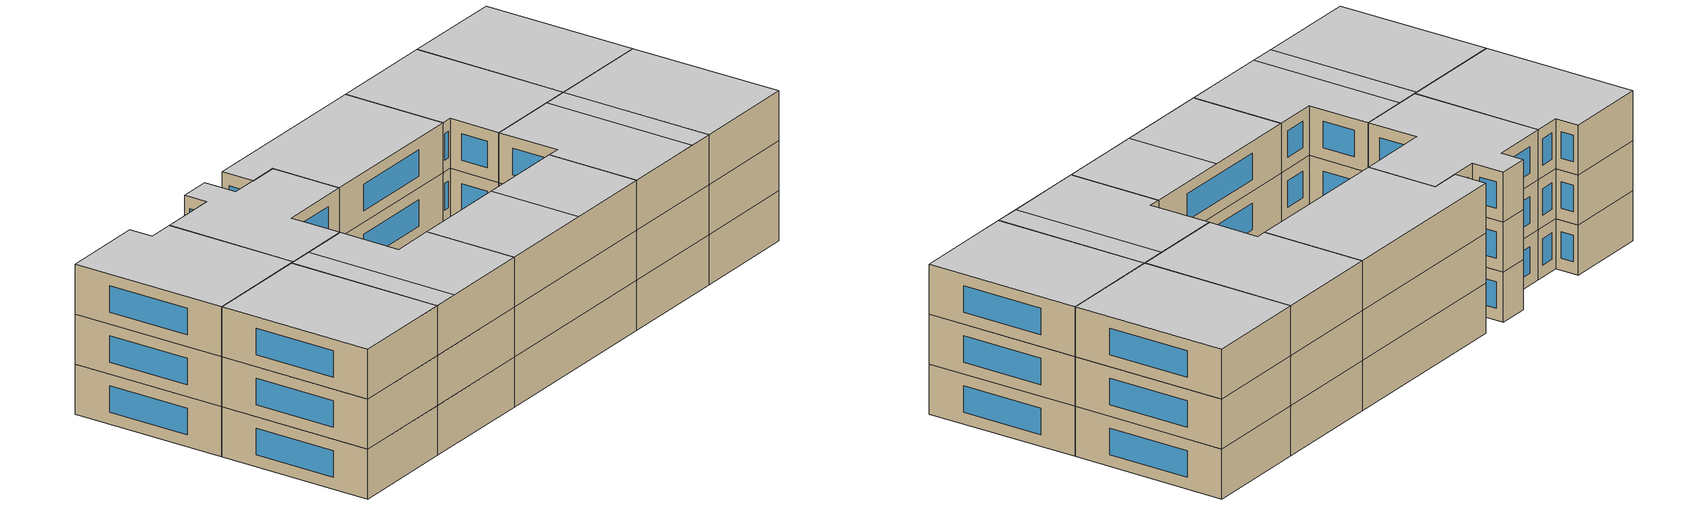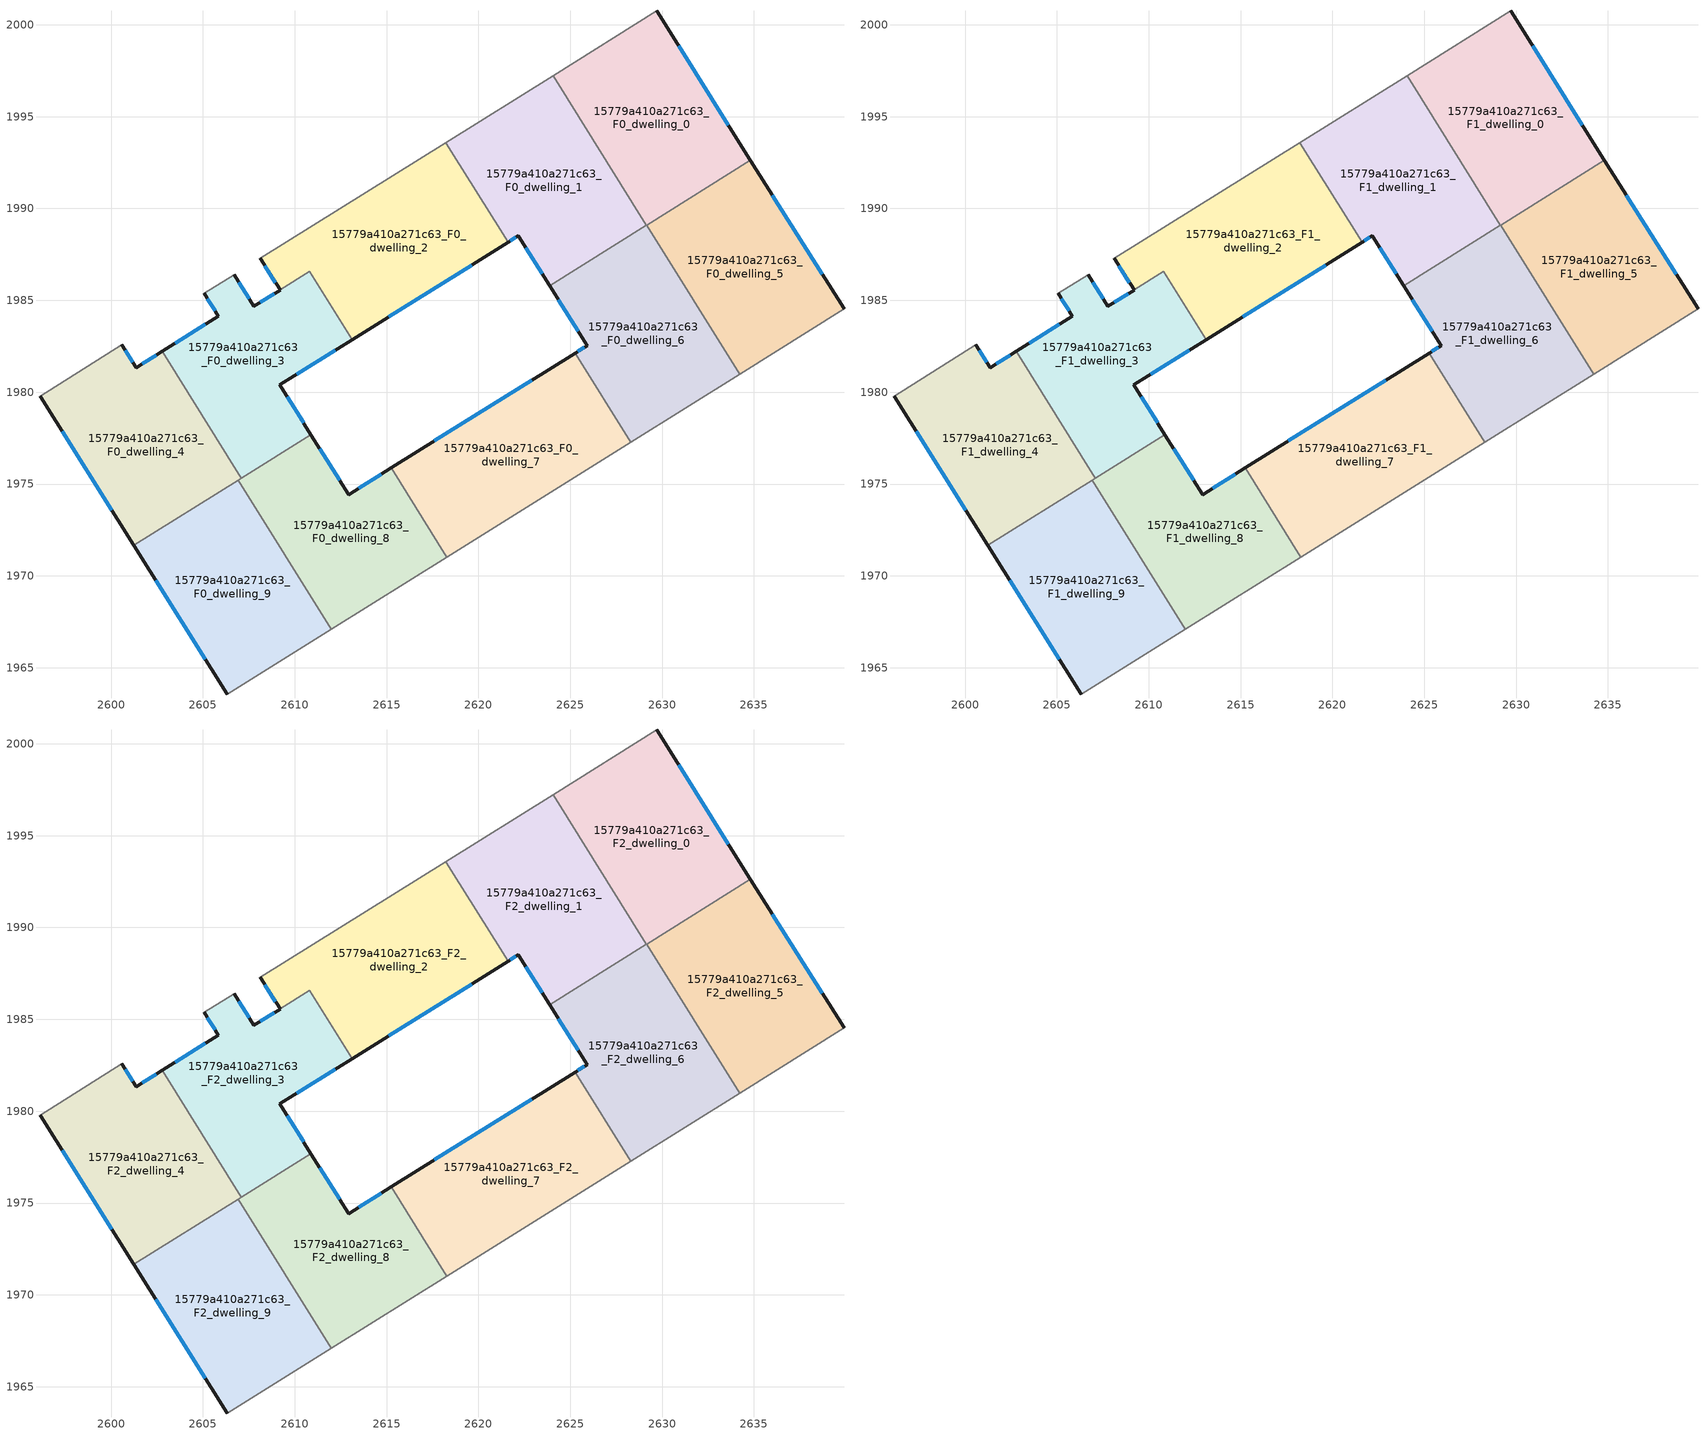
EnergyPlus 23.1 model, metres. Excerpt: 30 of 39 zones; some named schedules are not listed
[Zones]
15779a410a271c63_F0_dwelling_0
 floor ground (EU_floor_Construction): 2629.7,2000.76 2634.81,1992.63 2629.15,1989.09 2624.06,1997.23 z0
 wall outside (EU_wall_Construction): 2634.81,1992.63 2629.7,2000.76 z0:3
 wall to 15779a410a271c63_F0_dwelling_1 (EU_wall_Construction): 2624.06,1997.23 2629.15,1989.09 z0:3
 wall adiabatic (EU_wall_Construction): 2629.7,2000.76 2624.06,1997.23 z0:3
 wall to 15779a410a271c63_F0_dwelling_5 (EU_wall_Construction): 2629.15,1989.1 2634.81,1992.63 z0:3
 window (EU_Window_Construction): 2633.61,1994.54 2630.9,1998.85 z0.7:2.3
15779a410a271c63_F0_dwelling_1
 floor ground (EU_floor_Construction): 2624.06,1997.23 2629.15,1989.09 2623.87,1985.8 2622.17,1988.5 2621.62,1988.15 2618.22,1993.59 z0
 wall outside (EU_wall_Construction): 2621.62,1988.15 2622.17,1988.5 2623.87,1985.8 z0:3
 wall to 15779a410a271c63_F0_dwelling_2 (EU_wall_Construction): 2618.22,1993.59 2621.62,1988.15 z0:3
 wall adiabatic (EU_wall_Construction): 2624.06,1997.23 2618.22,1993.59 z0:3
 wall to 15779a410a271c63_F0_dwelling_6 (EU_wall_Construction): 2623.87,1985.8 2629.15,1989.09 z0:3
 window (EU_Window_Construction): 2622.57,1987.87 2623.47,1986.43 / 2621.75,1988.23 2622.04,1988.42 z0.7:2.3
15779a410a271c63_F0_dwelling_2
 floor ground (EU_floor_Construction): 2618.22,1993.59 2621.62,1988.15 2613.14,1982.86 2610.83,1986.57 2609.21,1985.56 2608.13,1987.28 z0
 wall outside (EU_wall_Construction): 2613.14,1982.86 2621.62,1988.15 / 2608.13,1987.28 2609.21,1985.56 z0:3
 wall adiabatic (EU_wall_Construction): 2618.22,1993.59 2608.13,1987.28 z0:3
 wall to 15779a410a271c63_F0_dwelling_3 (EU_wall_Construction): 2609.21,1985.56 2610.83,1986.57 2613.14,1982.86 z0:3
 window (EU_Window_Construction): 2615.13,1984.11 2619.63,1986.91 / 2608.38,1986.88 2608.95,1985.97 z0.7:2.3
15779a410a271c63_F0_dwelling_3
 floor ground (EU_floor_Construction): 2610.83,1986.57 2613.14,1982.86 2609.19,1980.39 2610.89,1977.69 2607.1,1975.32 2602.79,1982.22 2605.85,1984.13 2605.07,1985.38 2606.7,1986.39 2607.78,1984.67 z0
 wall outside (EU_wall_Construction): 2610.89,1977.69 2609.19,1980.39 2613.14,1982.86 / 2605.07,1985.38 2605.85,1984.13 2602.79,1982.22 / 2609.21,1985.56 2607.78,1984.67 2606.7,1986.39 z0:3
 wall to 15779a410a271c63_F0_dwelling_4 (EU_wall_Construction): 2602.79,1982.22 2607.1,1975.32 z0:3
 wall adiabatic (EU_wall_Construction): 2606.7,1986.39 2605.07,1985.38 z0:3
 wall to 15779a410a271c63_F0_dwelling_8 (EU_wall_Construction): 2607.1,1975.32 2610.89,1977.69 z0:3
 window (EU_Window_Construction): 2610.12,1980.97 2612.21,1982.28 / 2610.49,1978.32 2609.59,1979.76 / 2605.13,1983.68 2603.51,1982.67 / 2605.25,1985.08 2605.67,1984.42 / 2607.53,1985.08 2606.96,1985.99 / 2608.87,1985.35 2608.12,1984.88 z0.7:2.3
15779a410a271c63_F0_dwelling_4
 floor ground (EU_floor_Construction): 2602.79,1982.22 2607.1,1975.32 2601.24,1971.66 2596.14,1979.79 2600.58,1982.57 2601.36,1981.33 z0
 wall outside (EU_wall_Construction): 2596.14,1979.79 2601.24,1971.66 / 2602.79,1982.22 2601.36,1981.33 2600.58,1982.57 z0:3
 wall adiabatic (EU_wall_Construction): 2600.58,1982.57 2596.14,1979.79 z0:3
 wall to 15779a410a271c63_F0_dwelling_9 (EU_wall_Construction): 2601.24,1971.66 2606.92,1975.21 z0:3
 wall to 15779a410a271c63_F0_dwelling_8 (EU_wall_Construction): 2606.92,1975.21 2607.1,1975.32 z0:3
 window (EU_Window_Construction): 2597.33,1977.88 2600.04,1973.57 / 2601.18,1981.62 2600.77,1982.28 / 2602.46,1982.01 2601.7,1981.54 z0.7:2.3
15779a410a271c63_F0_dwelling_5
 floor ground (EU_floor_Construction): 2634.81,1992.63 2639.9,1984.53 2634.22,1980.98 2629.15,1989.1 z0
 wall outside (EU_wall_Construction): 2639.9,1984.53 2634.81,1992.63 z0:3
 wall to 15779a410a271c63_F0_dwelling_6 (EU_wall_Construction): 2629.15,1989.1 2634.22,1980.98 z0:3
 wall adiabatic (EU_wall_Construction): 2634.22,1980.98 2639.9,1984.53 z0:3
 window (EU_Window_Construction): 2638.71,1986.43 2636,1990.73 z0.7:2.3
15779a410a271c63_F0_dwelling_6
 floor ground (EU_floor_Construction): 2629.15,1989.1 2634.22,1980.98 2628.29,1977.27 2625.26,1982.12 2625.92,1982.54 2623.87,1985.8 z0
 wall outside (EU_wall_Construction): 2623.87,1985.8 2625.92,1982.54 2625.26,1982.12 z0:3
 wall adiabatic (EU_wall_Construction): 2628.29,1977.27 2634.22,1980.98 z0:3
 wall to 15779a410a271c63_F0_dwelling_7 (EU_wall_Construction): 2625.26,1982.12 2628.29,1977.27 z0:3
 window (EU_Window_Construction): 2625.77,1982.44 2625.42,1982.22 / 2624.35,1985.03 2625.44,1983.3 z0.7:2.3
15779a410a271c63_F0_dwelling_7
 floor ground (EU_floor_Construction): 2625.26,1982.12 2628.29,1977.27 2618.29,1971.03 2615.26,1975.88 z0
 wall outside (EU_wall_Construction): 2625.26,1982.12 2615.26,1975.88 z0:3
 wall to 15779a410a271c63_F0_dwelling_8 (EU_wall_Construction): 2615.26,1975.88 2618.29,1971.03 z0:3
 wall adiabatic (EU_wall_Construction): 2618.29,1971.03 2628.29,1977.27 z0:3
 window (EU_Window_Construction): 2622.91,1980.66 2617.61,1977.34 z0.7:2.3
15779a410a271c63_F0_dwelling_8
 floor ground (EU_floor_Construction): 2615.26,1975.88 2618.29,1971.03 2611.99,1967.09 2606.92,1975.21 2610.89,1977.69 2612.93,1974.43 z0
 wall outside (EU_wall_Construction): 2615.26,1975.88 2612.93,1974.43 2610.89,1977.69 z0:3
 wall adiabatic (EU_wall_Construction): 2611.99,1967.09 2618.29,1971.03 z0:3
 wall to 15779a410a271c63_F0_dwelling_9 (EU_wall_Construction): 2606.92,1975.21 2611.99,1967.09 z0:3
 window (EU_Window_Construction): 2612.45,1975.19 2611.37,1976.92 / 2614.71,1975.54 2613.48,1974.77 z0.7:2.3
15779a410a271c63_F0_dwelling_9
 floor ground (EU_floor_Construction): 2606.92,1975.21 2611.99,1967.09 2606.34,1963.56 2601.24,1971.66 z0
 wall outside (EU_wall_Construction): 2601.24,1971.66 2606.34,1963.56 z0:3
 wall adiabatic (EU_wall_Construction): 2606.34,1963.56 2611.99,1967.09 z0:3
 window (EU_Window_Construction): 2602.44,1969.76 2605.14,1965.46 z0.7:2.3
15779a410a271c63_F1_dwelling_0
 floor to 15779a410a271c63_F0_dwelling_0 (EU_floor_Construction): 2629.7,2000.76 2634.81,1992.63 2629.15,1989.09 2624.06,1997.23 z3
 wall outside (EU_wall_Construction): 2634.81,1992.63 2629.7,2000.76 z3:6
 wall to 15779a410a271c63_F1_dwelling_1 (EU_wall_Construction): 2624.06,1997.23 2629.15,1989.09 z3:6
 wall adiabatic (EU_wall_Construction): 2629.7,2000.76 2624.06,1997.23 z3:6
 wall to 15779a410a271c63_F1_dwelling_5 (EU_wall_Construction): 2629.15,1989.1 2634.81,1992.63 z3:6
 window (EU_Window_Construction): 2633.61,1994.54 2630.9,1998.85 z3.7:5.3
15779a410a271c63_F1_dwelling_1
 floor to 15779a410a271c63_F0_dwelling_1 (EU_floor_Construction): 2624.06,1997.23 2629.15,1989.09 2623.87,1985.8 2622.17,1988.5 2621.62,1988.15 2618.22,1993.59 z3
 wall outside (EU_wall_Construction): 2621.62,1988.15 2622.17,1988.5 2623.87,1985.8 z3:6
 wall to 15779a410a271c63_F1_dwelling_2 (EU_wall_Construction): 2618.22,1993.59 2621.62,1988.15 z3:6
 wall adiabatic (EU_wall_Construction): 2624.06,1997.23 2618.22,1993.59 z3:6
 wall to 15779a410a271c63_F1_dwelling_6 (EU_wall_Construction): 2623.87,1985.8 2629.15,1989.09 z3:6
 window (EU_Window_Construction): 2622.57,1987.87 2623.47,1986.43 / 2621.75,1988.23 2622.04,1988.42 z3.7:5.3
15779a410a271c63_F1_dwelling_2
 floor to 15779a410a271c63_F0_dwelling_2 (EU_floor_Construction): 2618.22,1993.59 2621.62,1988.15 2613.14,1982.86 2610.83,1986.57 2609.21,1985.56 2608.13,1987.28 z3
 wall outside (EU_wall_Construction): 2613.14,1982.86 2621.62,1988.15 / 2608.13,1987.28 2609.21,1985.56 z3:6
 wall adiabatic (EU_wall_Construction): 2618.22,1993.59 2608.13,1987.28 z3:6
 wall to 15779a410a271c63_F1_dwelling_3 (EU_wall_Construction): 2609.21,1985.56 2610.83,1986.57 2613.14,1982.86 z3:6
 window (EU_Window_Construction): 2615.13,1984.11 2619.63,1986.91 / 2608.38,1986.88 2608.95,1985.97 z3.7:5.3
15779a410a271c63_F1_dwelling_3
 floor to 15779a410a271c63_F0_dwelling_3 (EU_floor_Construction): 2610.83,1986.57 2613.14,1982.86 2609.19,1980.39 2610.89,1977.69 2607.1,1975.32 2602.79,1982.22 2605.85,1984.13 2605.07,1985.38 2606.7,1986.39 2607.78,1984.67 z3
 wall outside (EU_wall_Construction): 2610.89,1977.69 2609.19,1980.39 2613.14,1982.86 / 2605.07,1985.38 2605.85,1984.13 2602.79,1982.22 / 2609.21,1985.56 2607.78,1984.67 2606.7,1986.39 z3:6
 wall to 15779a410a271c63_F1_dwelling_4 (EU_wall_Construction): 2602.79,1982.22 2607.1,1975.32 z3:6
 wall adiabatic (EU_wall_Construction): 2606.7,1986.39 2605.07,1985.38 z3:6
 wall to 15779a410a271c63_F1_dwelling_8 (EU_wall_Construction): 2607.1,1975.32 2610.89,1977.69 z3:6
 window (EU_Window_Construction): 2610.12,1980.97 2612.21,1982.28 / 2610.49,1978.32 2609.59,1979.76 / 2605.13,1983.68 2603.51,1982.67 / 2605.25,1985.08 2605.67,1984.42 / 2607.53,1985.08 2606.96,1985.99 / 2608.87,1985.35 2608.12,1984.88 z3.7:5.3
15779a410a271c63_F1_dwelling_4
 floor to 15779a410a271c63_F0_dwelling_4 (EU_floor_Construction): 2602.79,1982.22 2607.1,1975.32 2601.24,1971.66 2596.14,1979.79 2600.58,1982.57 2601.36,1981.33 z3
 wall outside (EU_wall_Construction): 2596.14,1979.79 2601.24,1971.66 / 2602.79,1982.22 2601.36,1981.33 2600.58,1982.57 z3:6
 wall adiabatic (EU_wall_Construction): 2600.58,1982.57 2596.14,1979.79 z3:6
 wall to 15779a410a271c63_F1_dwelling_9 (EU_wall_Construction): 2601.24,1971.66 2606.92,1975.21 z3:6
 wall to 15779a410a271c63_F1_dwelling_8 (EU_wall_Construction): 2606.92,1975.21 2607.1,1975.32 z3:6
 window (EU_Window_Construction): 2597.33,1977.88 2600.04,1973.57 / 2601.18,1981.62 2600.77,1982.28 / 2602.46,1982.01 2601.7,1981.54 z3.7:5.3
15779a410a271c63_F1_dwelling_5
 floor to 15779a410a271c63_F0_dwelling_5 (EU_floor_Construction): 2634.81,1992.63 2639.9,1984.53 2634.22,1980.98 2629.15,1989.1 z3
 wall outside (EU_wall_Construction): 2639.9,1984.53 2634.81,1992.63 z3:6
 wall to 15779a410a271c63_F1_dwelling_6 (EU_wall_Construction): 2629.15,1989.1 2634.22,1980.98 z3:6
 wall adiabatic (EU_wall_Construction): 2634.22,1980.98 2639.9,1984.53 z3:6
 window (EU_Window_Construction): 2638.71,1986.43 2636,1990.73 z3.7:5.3
15779a410a271c63_F1_dwelling_6
 floor to 15779a410a271c63_F0_dwelling_6 (EU_floor_Construction): 2629.15,1989.1 2634.22,1980.98 2628.29,1977.27 2625.26,1982.12 2625.92,1982.54 2623.87,1985.8 z3
 wall outside (EU_wall_Construction): 2623.87,1985.8 2625.92,1982.54 2625.26,1982.12 z3:6
 wall adiabatic (EU_wall_Construction): 2628.29,1977.27 2634.22,1980.98 z3:6
 wall to 15779a410a271c63_F1_dwelling_7 (EU_wall_Construction): 2625.26,1982.12 2628.29,1977.27 z3:6
 window (EU_Window_Construction): 2625.77,1982.44 2625.42,1982.22 / 2624.35,1985.03 2625.44,1983.3 z3.7:5.3
15779a410a271c63_F1_dwelling_7
 floor to 15779a410a271c63_F0_dwelling_7 (EU_floor_Construction): 2625.26,1982.12 2628.29,1977.27 2618.29,1971.03 2615.26,1975.88 z3
 wall outside (EU_wall_Construction): 2625.26,1982.12 2615.26,1975.88 z3:6
 wall to 15779a410a271c63_F1_dwelling_8 (EU_wall_Construction): 2615.26,1975.88 2618.29,1971.03 z3:6
 wall adiabatic (EU_wall_Construction): 2618.29,1971.03 2628.29,1977.27 z3:6
 window (EU_Window_Construction): 2622.91,1980.66 2617.61,1977.34 z3.7:5.3
15779a410a271c63_F1_dwelling_8
 floor to 15779a410a271c63_F0_dwelling_8 (EU_floor_Construction): 2615.26,1975.88 2618.29,1971.03 2611.99,1967.09 2606.92,1975.21 2610.89,1977.69 2612.93,1974.43 z3
 wall outside (EU_wall_Construction): 2615.26,1975.88 2612.93,1974.43 2610.89,1977.69 z3:6
 wall adiabatic (EU_wall_Construction): 2611.99,1967.09 2618.29,1971.03 z3:6
 wall to 15779a410a271c63_F1_dwelling_9 (EU_wall_Construction): 2606.92,1975.21 2611.99,1967.09 z3:6
 window (EU_Window_Construction): 2612.45,1975.19 2611.37,1976.92 / 2614.71,1975.54 2613.48,1974.77 z3.7:5.3
15779a410a271c63_F1_dwelling_9
 floor to 15779a410a271c63_F0_dwelling_9 (EU_floor_Construction): 2606.92,1975.21 2611.99,1967.09 2606.34,1963.56 2601.24,1971.66 z3
 wall outside (EU_wall_Construction): 2601.24,1971.66 2606.34,1963.56 z3:6
 wall adiabatic (EU_wall_Construction): 2606.34,1963.56 2611.99,1967.09 z3:6
 window (EU_Window_Construction): 2602.44,1969.76 2605.14,1965.46 z3.7:5.3
15779a410a271c63_F2_dwelling_0
 floor to 15779a410a271c63_F1_dwelling_0 (EU_floor_Construction): 2629.7,2000.76 2634.81,1992.63 2629.15,1989.09 2624.06,1997.23 z6
 wall outside (EU_wall_Construction): 2634.81,1992.63 2629.7,2000.76 z6:9
 wall to 15779a410a271c63_F2_dwelling_1 (EU_wall_Construction): 2624.06,1997.23 2629.15,1989.09 z6:9
 wall adiabatic (EU_wall_Construction): 2629.7,2000.76 2624.06,1997.23 z6:9
 wall to 15779a410a271c63_F2_dwelling_5 (EU_wall_Construction): 2629.15,1989.1 2634.81,1992.63 z6:9
 window (EU_Window_Construction): 2633.61,1994.54 2630.9,1998.85 z6.7:8.3
 ceiling to 15779a410a271c63_F3_dwelling_0 (EU_floor_Construction): 2634.81,1992.63 2629.7,2000.76 2624.06,1997.23 2629.15,1989.09 z9
15779a410a271c63_F2_dwelling_1
 floor to 15779a410a271c63_F1_dwelling_1 (EU_floor_Construction): 2624.06,1997.23 2629.15,1989.09 2623.87,1985.8 2622.17,1988.5 2621.62,1988.15 2618.22,1993.59 z6
 wall outside (EU_wall_Construction): 2621.62,1988.15 2622.17,1988.5 2623.87,1985.8 z6:9
 wall to 15779a410a271c63_F2_dwelling_2 (EU_wall_Construction): 2618.22,1993.59 2621.62,1988.15 z6:9
 wall adiabatic (EU_wall_Construction): 2624.06,1997.23 2618.22,1993.59 z6:9
 wall to 15779a410a271c63_F2_dwelling_6 (EU_wall_Construction): 2623.87,1985.8 2629.15,1989.09 z6:9
 window (EU_Window_Construction): 2622.57,1987.87 2623.47,1986.43 / 2621.75,1988.23 2622.04,1988.42 z6.7:8.3
 ceiling to 15779a410a271c63_F3_dwelling_1 (EU_floor_Construction): 2629.15,1989.09 2624.06,1997.23 2618.22,1993.59 2621.62,1988.15 2622.17,1988.5 2623.87,1985.8 z9
15779a410a271c63_F2_dwelling_2
 floor to 15779a410a271c63_F1_dwelling_2 (EU_floor_Construction): 2618.22,1993.59 2621.62,1988.15 2613.14,1982.86 2610.83,1986.57 2609.21,1985.56 2608.13,1987.28 z6
 wall outside (EU_wall_Construction): 2613.14,1982.86 2621.62,1988.15 / 2608.13,1987.28 2609.21,1985.56 z6:9
 wall adiabatic (EU_wall_Construction): 2618.22,1993.59 2608.13,1987.28 z6:9
 wall to 15779a410a271c63_F2_dwelling_3 (EU_wall_Construction): 2609.21,1985.56 2610.83,1986.57 2613.14,1982.86 z6:9
 window (EU_Window_Construction): 2615.13,1984.11 2619.63,1986.91 / 2608.38,1986.88 2608.95,1985.97 z6.7:8.3
 ceiling to 15779a410a271c63_F3_dwelling_2 (EU_floor_Construction): 2621.62,1988.15 2618.22,1993.59 2608.13,1987.28 2609.21,1985.56 2610.83,1986.57 2613.14,1982.86 z9
15779a410a271c63_F2_dwelling_3
 floor to 15779a410a271c63_F1_dwelling_3 (EU_floor_Construction): 2610.83,1986.57 2613.14,1982.86 2609.19,1980.39 2610.89,1977.69 2607.1,1975.32 2602.79,1982.22 2605.85,1984.13 2605.07,1985.38 2606.7,1986.39 2607.78,1984.67 z6
 wall outside (EU_wall_Construction): 2610.89,1977.69 2609.19,1980.39 2613.14,1982.86 / 2605.07,1985.38 2605.85,1984.13 2602.79,1982.22 / 2609.21,1985.56 2607.78,1984.67 2606.7,1986.39 z6:9
 wall to 15779a410a271c63_F2_dwelling_4 (EU_wall_Construction): 2602.79,1982.22 2607.1,1975.32 z6:9
 wall adiabatic (EU_wall_Construction): 2606.7,1986.39 2605.07,1985.38 z6:9
 wall to 15779a410a271c63_F2_dwelling_8 (EU_wall_Construction): 2607.1,1975.32 2610.89,1977.69 z6:9
 window (EU_Window_Construction): 2610.12,1980.97 2612.21,1982.28 / 2610.49,1978.32 2609.59,1979.76 / 2605.13,1983.68 2603.51,1982.67 / 2605.25,1985.08 2605.67,1984.42 / 2607.53,1985.08 2606.96,1985.99 / 2608.87,1985.35 2608.12,1984.88 z6.7:8.3
 ceiling to 15779a410a271c63_F3_dwelling_3 (EU_floor_Construction): 2610.89,1977.69 2609.19,1980.39 2613.14,1982.86 2610.83,1986.57 2607.78,1984.67 2606.7,1986.39 2605.07,1985.38 2605.85,1984.13 2602.79,1982.22 2607.1,1975.32 z9
15779a410a271c63_F2_dwelling_4
 floor to 15779a410a271c63_F1_dwelling_4 (EU_floor_Construction): 2602.79,1982.22 2607.1,1975.32 2601.24,1971.66 2596.14,1979.79 2600.58,1982.57 2601.36,1981.33 z6
 wall outside (EU_wall_Construction): 2596.14,1979.79 2601.24,1971.66 / 2602.79,1982.22 2601.36,1981.33 2600.58,1982.57 z6:9
 wall adiabatic (EU_wall_Construction): 2600.58,1982.57 2596.14,1979.79 z6:9
 wall to 15779a410a271c63_F2_dwelling_9 (EU_wall_Construction): 2601.24,1971.66 2606.92,1975.21 z6:9
 wall to 15779a410a271c63_F2_dwelling_8 (EU_wall_Construction): 2606.92,1975.21 2607.1,1975.32 z6:9
 window (EU_Window_Construction): 2597.33,1977.88 2600.04,1973.57 / 2601.18,1981.62 2600.77,1982.28 / 2602.46,1982.01 2601.7,1981.54 z6.7:8.3
 ceiling to 15779a410a271c63_F3_dwelling_4 (EU_floor_Construction): 2607.1,1975.32 2602.79,1982.22 2601.36,1981.33 2600.58,1982.57 2596.14,1979.79 2601.24,1971.66 z9
15779a410a271c63_F2_dwelling_5
 floor to 15779a410a271c63_F1_dwelling_5 (EU_floor_Construction): 2634.81,1992.63 2639.9,1984.53 2634.22,1980.98 2629.15,1989.1 z6
 wall outside (EU_wall_Construction): 2639.9,1984.53 2634.81,1992.63 z6:9
 wall to 15779a410a271c63_F2_dwelling_6 (EU_wall_Construction): 2629.15,1989.1 2634.22,1980.98 z6:9
 wall adiabatic (EU_wall_Construction): 2634.22,1980.98 2639.9,1984.53 z6:9
 window (EU_Window_Construction): 2638.71,1986.43 2636,1990.73 z6.7:8.3
 ceiling to 15779a410a271c63_F3_dwelling_5 (EU_floor_Construction): 2639.9,1984.53 2634.81,1992.63 2629.15,1989.1 2634.22,1980.98 z9
15779a410a271c63_F2_dwelling_6
 floor to 15779a410a271c63_F1_dwelling_6 (EU_floor_Construction): 2629.15,1989.1 2634.22,1980.98 2628.29,1977.27 2625.26,1982.12 2625.92,1982.54 2623.87,1985.8 z6
 wall outside (EU_wall_Construction): 2623.87,1985.8 2625.92,1982.54 2625.26,1982.12 z6:9
 wall adiabatic (EU_wall_Construction): 2628.29,1977.27 2634.22,1980.98 z6:9
 wall to 15779a410a271c63_F2_dwelling_7 (EU_wall_Construction): 2625.26,1982.12 2628.29,1977.27 z6:9
 window (EU_Window_Construction): 2625.77,1982.44 2625.42,1982.22 / 2624.35,1985.03 2625.44,1983.3 z6.7:8.3
 ceiling to 15779a410a271c63_F3_dwelling_6 (EU_floor_Construction): 2632.8,1980.09 2627.73,1988.21 2623.87,1985.8 2625.92,1982.54 2625.26,1982.12 2628.29,1977.27 z9
 ceiling to 15779a410a271c63_F3_dwelling_5 (EU_floor_Construction): 2634.22,1980.98 2629.15,1989.1 2627.73,1988.21 2632.8,1980.09 z9
15779a410a271c63_F2_dwelling_7
 floor to 15779a410a271c63_F1_dwelling_7 (EU_floor_Construction): 2625.26,1982.12 2628.29,1977.27 2618.29,1971.03 2615.26,1975.88 z6
 wall outside (EU_wall_Construction): 2625.26,1982.12 2615.26,1975.88 z6:9
 wall to 15779a410a271c63_F2_dwelling_8 (EU_wall_Construction): 2615.26,1975.88 2618.29,1971.03 z6:9
 wall adiabatic (EU_wall_Construction): 2618.29,1971.03 2628.29,1977.27 z6:9
 window (EU_Window_Construction): 2622.91,1980.66 2617.61,1977.34 z6.7:8.3
 ceiling to 15779a410a271c63_F3_dwelling_7 (EU_floor_Construction): 2623.55,1974.31 2620.52,1979.16 2615.26,1975.88 2618.29,1971.03 z9
 ceiling to 15779a410a271c63_F3_dwelling_6 (EU_floor_Construction): 2628.29,1977.27 2625.26,1982.12 2620.52,1979.16 2623.55,1974.31 z9
15779a410a271c63_F2_dwelling_8
 floor to 15779a410a271c63_F1_dwelling_8 (EU_floor_Construction): 2615.26,1975.88 2618.29,1971.03 2611.99,1967.09 2606.92,1975.21 2610.89,1977.69 2612.93,1974.43 z6
 wall outside (EU_wall_Construction): 2615.26,1975.88 2612.93,1974.43 2610.89,1977.69 z6:9
 wall adiabatic (EU_wall_Construction): 2611.99,1967.09 2618.29,1971.03 z6:9
 wall to 15779a410a271c63_F2_dwelling_9 (EU_wall_Construction): 2606.92,1975.21 2611.99,1967.09 z6:9
 window (EU_Window_Construction): 2612.45,1975.19 2611.37,1976.92 / 2614.71,1975.54 2613.48,1974.77 z6.7:8.3
 ceiling to 15779a410a271c63_F3_dwelling_7 (EU_floor_Construction): 2618.29,1971.03 2615.26,1975.88 2612.93,1974.43 2610.89,1977.69 2608.34,1976.1 2613.41,1967.98 z9
 ceiling to 15779a410a271c63_F3_dwelling_8 (EU_floor_Construction): 2613.41,1967.98 2608.34,1976.1 2606.92,1975.21 2611.99,1967.09 z9
15779a410a271c63_F2_dwelling_9
 floor to 15779a410a271c63_F1_dwelling_9 (EU_floor_Construction): 2606.92,1975.21 2611.99,1967.09 2606.34,1963.56 2601.24,1971.66 z6
 wall outside (EU_wall_Construction): 2601.24,1971.66 2606.34,1963.56 z6:9
 wall adiabatic (EU_wall_Construction): 2606.34,1963.56 2611.99,1967.09 z6:9
 window (EU_Window_Construction): 2602.44,1969.76 2605.14,1965.46 z6.7:8.3
 ceiling to 15779a410a271c63_F3_dwelling_8 (EU_floor_Construction): 2611.99,1967.09 2606.92,1975.21 2601.24,1971.66 2606.34,1963.56 z9
[Building]
EU S2 Campaign: North Axis=0; Terrain=City; Solar Distribution=FullExterior
[Site:Location]
Budapest.Ferenc.Liszt.Intl.AP: Latitude=47.437; Longitude=19.256; Time Zone=1; Elevation=185
[SizingPeriod:WeatherFileDays]
AnnualSizingPeriod: Begin Month=1; Begin Day of Month=1; End Month=12; End Day of Month=31; Day of Week for Start Day=Monday; Use Weather File Daylight Saving Period=No; Use Weather File Rain and Snow Indicators=No
[MATERIAL]
EU_InternalMass_Material: Roughness=MediumRough; Thickness=0.1; Conductivity=1; Density=1800; Specific Heat=900; Thermal Absorptance=0.9; Solar Absorptance=0.7; Visible Absorptance=0.7
[MATERIAL:NOMASS] Roughness=MediumRough; Thermal Absorptance=0.9; Solar Absorptance=0.7; Visible Absorptance=0.7
Name | Thermal Resistance
EU_wall_NoMass | 0.832559
EU_floor_NoMass | 0.872794
[WINDOWMATERIAL:SIMPLEGLAZINGSYSTEM]
EU_Window_SimpleGlazing: UFactor=2.79869; Solar Heat Gain Coefficient=0.75; Visible Transmittance=0.75
[CONSTRUCTION]
EU_wall_Construction: EU_wall_NoMass
EU_floor_Construction: EU_floor_NoMass
EU_Window_Construction: EU_Window_SimpleGlazing
EU_InternalMass_Construction: EU_InternalMass_Material
[ZONE] Type=1; Multiplier=1; Ceiling Height=autocalculate; Floor Area=autocalculate; Part of Total Floor Area=Yes
Name | Volume
15779a410a271c63_F0_dwelling_0; 15779a410a271c63_F1_dwelling_0; 15779a410a271c63_F2_dwelling_0 | 191.896
15779a410a271c63_F0_dwelling_1; 15779a410a271c63_F1_dwelling_1; 15779a410a271c63_F2_dwelling_1 | 191.901
15779a410a271c63_F0_dwelling_2; 15779a410a271c63_F1_dwelling_2; 15779a410a271c63_F2_dwelling_2 | 203.528
15779a410a271c63_F0_dwelling_3; 15779a410a271c63_F1_dwelling_3; 15779a410a271c63_F2_dwelling_3 | 180.22
15779a410a271c63_F0_dwelling_4; 15779a410a271c63_F1_dwelling_4; 15779a410a271c63_F2_dwelling_4 | 191.921
15779a410a271c63_F0_dwelling_5; 15779a410a271c63_F1_dwelling_5; 15779a410a271c63_F2_dwelling_5 | 191.889
15779a410a271c63_F0_dwelling_6; 15779a410a271c63_F1_dwelling_6; 15779a410a271c63_F2_dwelling_6 | 191.912
15779a410a271c63_F0_dwelling_7; 15779a410a271c63_F1_dwelling_7; 15779a410a271c63_F2_dwelling_7 | 202.371
15779a410a271c63_F0_dwelling_8; 15779a410a271c63_F1_dwelling_8; 15779a410a271c63_F2_dwelling_8 | 181.412
15779a410a271c63_F0_dwelling_9; 15779a410a271c63_F1_dwelling_9; 15779a410a271c63_F2_dwelling_9 | 191.895
[INTERNALMASS] Construction=EU_InternalMass_Construction
Name | Zone or ZoneList | Surface Area
15779a410a271c63_F0_dwelling_0_EU_InternalMass | 15779a410a271c63_F0_dwelling_0 | 63.9653
15779a410a271c63_F0_dwelling_1_EU_InternalMass | 15779a410a271c63_F0_dwelling_1 | 63.9671
15779a410a271c63_F0_dwelling_2_EU_InternalMass | 15779a410a271c63_F0_dwelling_2 | 67.8462
15779a410a271c63_F0_dwelling_3_EU_InternalMass | 15779a410a271c63_F0_dwelling_3 | 60.0815
15779a410a271c63_F0_dwelling_4_EU_InternalMass | 15779a410a271c63_F0_dwelling_4 | 63.9739
15779a410a271c63_F0_dwelling_5_EU_InternalMass | 15779a410a271c63_F0_dwelling_5 | 63.9631
15779a410a271c63_F0_dwelling_6_EU_InternalMass | 15779a410a271c63_F0_dwelling_6 | 63.9707
15779a410a271c63_F0_dwelling_7_EU_InternalMass | 15779a410a271c63_F0_dwelling_7 | 67.4571
15779a410a271c63_F0_dwelling_8_EU_InternalMass | 15779a410a271c63_F0_dwelling_8 | 60.4707
15779a410a271c63_F0_dwelling_9_EU_InternalMass | 15779a410a271c63_F0_dwelling_9 | 63.9651
15779a410a271c63_F1_dwelling_0_EU_InternalMass | 15779a410a271c63_F1_dwelling_0 | 63.9653
15779a410a271c63_F1_dwelling_1_EU_InternalMass | 15779a410a271c63_F1_dwelling_1 | 63.9671
15779a410a271c63_F1_dwelling_2_EU_InternalMass | 15779a410a271c63_F1_dwelling_2 | 67.8462
15779a410a271c63_F1_dwelling_3_EU_InternalMass | 15779a410a271c63_F1_dwelling_3 | 60.0815
15779a410a271c63_F1_dwelling_4_EU_InternalMass | 15779a410a271c63_F1_dwelling_4 | 63.9739
15779a410a271c63_F1_dwelling_5_EU_InternalMass | 15779a410a271c63_F1_dwelling_5 | 63.9631
15779a410a271c63_F1_dwelling_6_EU_InternalMass | 15779a410a271c63_F1_dwelling_6 | 63.9707
15779a410a271c63_F1_dwelling_7_EU_InternalMass | 15779a410a271c63_F1_dwelling_7 | 67.4571
15779a410a271c63_F1_dwelling_8_EU_InternalMass | 15779a410a271c63_F1_dwelling_8 | 60.4707
15779a410a271c63_F1_dwelling_9_EU_InternalMass | 15779a410a271c63_F1_dwelling_9 | 63.9651
15779a410a271c63_F2_dwelling_0_EU_InternalMass | 15779a410a271c63_F2_dwelling_0 | 63.9653
15779a410a271c63_F2_dwelling_1_EU_InternalMass | 15779a410a271c63_F2_dwelling_1 | 63.9671
15779a410a271c63_F2_dwelling_2_EU_InternalMass | 15779a410a271c63_F2_dwelling_2 | 67.8462
15779a410a271c63_F2_dwelling_3_EU_InternalMass | 15779a410a271c63_F2_dwelling_3 | 60.0815
15779a410a271c63_F2_dwelling_4_EU_InternalMass | 15779a410a271c63_F2_dwelling_4 | 63.9739
15779a410a271c63_F2_dwelling_5_EU_InternalMass | 15779a410a271c63_F2_dwelling_5 | 63.9631
15779a410a271c63_F2_dwelling_6_EU_InternalMass | 15779a410a271c63_F2_dwelling_6 | 63.9707
15779a410a271c63_F2_dwelling_7_EU_InternalMass | 15779a410a271c63_F2_dwelling_7 | 67.4571
15779a410a271c63_F2_dwelling_8_EU_InternalMass | 15779a410a271c63_F2_dwelling_8 | 60.4707
15779a410a271c63_F2_dwelling_9_EU_InternalMass | 15779a410a271c63_F2_dwelling_9 | 63.9651
[OTHEREQUIPMENT] Fuel Type=Electricity; Design Level Calculation Method=Watts/Area; Power per Zone Floor Area=1; Fraction Latent=0; Fraction Radiant=0; Fraction Lost=0; Carbon Dioxide Generation Rate=0; EndUse Subcategory=EU_Step8_InternalGains
Name | Zone or ZoneList or Space or SpaceList | Schedule
EU_Step8_InternalGain_15779a410a271c63_F0_dwelling_0_f000 | 15779a410a271c63_F0_dwelling_0 | EU_Step8_GainSchedule_15779a410a271c63_F0_dwelling_0_f000
EU_Step8_InternalGain_15779a410a271c63_F0_dwelling_1_f000 | 15779a410a271c63_F0_dwelling_1 | EU_Step8_GainSchedule_15779a410a271c63_F0_dwelling_1_f000
EU_Step8_InternalGain_15779a410a271c63_F0_dwelling_2_f000 | 15779a410a271c63_F0_dwelling_2 | EU_Step8_GainSchedule_15779a410a271c63_F0_dwelling_2_f000
EU_Step8_InternalGain_15779a410a271c63_F0_dwelling_3_f000 | 15779a410a271c63_F0_dwelling_3 | EU_Step8_GainSchedule_15779a410a271c63_F0_dwelling_3_f000
EU_Step8_InternalGain_15779a410a271c63_F0_dwelling_4_f000 | 15779a410a271c63_F0_dwelling_4 | EU_Step8_GainSchedule_15779a410a271c63_F0_dwelling_4_f000
EU_Step8_InternalGain_15779a410a271c63_F0_dwelling_5_f000 | 15779a410a271c63_F0_dwelling_5 | EU_Step8_GainSchedule_15779a410a271c63_F0_dwelling_5_f000
EU_Step8_InternalGain_15779a410a271c63_F0_dwelling_6_f000 | 15779a410a271c63_F0_dwelling_6 | EU_Step8_GainSchedule_15779a410a271c63_F0_dwelling_6_f000
EU_Step8_InternalGain_15779a410a271c63_F0_dwelling_7_f000 | 15779a410a271c63_F0_dwelling_7 | EU_Step8_GainSchedule_15779a410a271c63_F0_dwelling_7_f000
EU_Step8_InternalGain_15779a410a271c63_F0_dwelling_8_f000 | 15779a410a271c63_F0_dwelling_8 | EU_Step8_GainSchedule_15779a410a271c63_F0_dwelling_8_f000
EU_Step8_InternalGain_15779a410a271c63_F0_dwelling_9_f000 | 15779a410a271c63_F0_dwelling_9 | EU_Step8_GainSchedule_15779a410a271c63_F0_dwelling_9_f000
EU_Step8_InternalGain_15779a410a271c63_F1_dwelling_0_f000 | 15779a410a271c63_F1_dwelling_0 | EU_Step8_GainSchedule_15779a410a271c63_F1_dwelling_0_f000
EU_Step8_InternalGain_15779a410a271c63_F1_dwelling_1_f000 | 15779a410a271c63_F1_dwelling_1 | EU_Step8_GainSchedule_15779a410a271c63_F1_dwelling_1_f000
EU_Step8_InternalGain_15779a410a271c63_F1_dwelling_2_f000 | 15779a410a271c63_F1_dwelling_2 | EU_Step8_GainSchedule_15779a410a271c63_F1_dwelling_2_f000
EU_Step8_InternalGain_15779a410a271c63_F1_dwelling_3_f000 | 15779a410a271c63_F1_dwelling_3 | EU_Step8_GainSchedule_15779a410a271c63_F1_dwelling_3_f000
EU_Step8_InternalGain_15779a410a271c63_F1_dwelling_4_f000 | 15779a410a271c63_F1_dwelling_4 | EU_Step8_GainSchedule_15779a410a271c63_F1_dwelling_4_f000
EU_Step8_InternalGain_15779a410a271c63_F1_dwelling_5_f000 | 15779a410a271c63_F1_dwelling_5 | EU_Step8_GainSchedule_15779a410a271c63_F1_dwelling_5_f000
EU_Step8_InternalGain_15779a410a271c63_F1_dwelling_6_f000 | 15779a410a271c63_F1_dwelling_6 | EU_Step8_GainSchedule_15779a410a271c63_F1_dwelling_6_f000
EU_Step8_InternalGain_15779a410a271c63_F1_dwelling_7_f000 | 15779a410a271c63_F1_dwelling_7 | EU_Step8_GainSchedule_15779a410a271c63_F1_dwelling_7_f000
EU_Step8_InternalGain_15779a410a271c63_F1_dwelling_8_f000 | 15779a410a271c63_F1_dwelling_8 | EU_Step8_GainSchedule_15779a410a271c63_F1_dwelling_8_f000
EU_Step8_InternalGain_15779a410a271c63_F1_dwelling_9_f000 | 15779a410a271c63_F1_dwelling_9 | EU_Step8_GainSchedule_15779a410a271c63_F1_dwelling_9_f000
EU_Step8_InternalGain_15779a410a271c63_F2_dwelling_0_f000 | 15779a410a271c63_F2_dwelling_0 | EU_Step8_GainSchedule_15779a410a271c63_F2_dwelling_0_f000
EU_Step8_InternalGain_15779a410a271c63_F2_dwelling_1_f000 | 15779a410a271c63_F2_dwelling_1 | EU_Step8_GainSchedule_15779a410a271c63_F2_dwelling_1_f000
EU_Step8_InternalGain_15779a410a271c63_F2_dwelling_2_f000 | 15779a410a271c63_F2_dwelling_2 | EU_Step8_GainSchedule_15779a410a271c63_F2_dwelling_2_f000
EU_Step8_InternalGain_15779a410a271c63_F2_dwelling_3_f000 | 15779a410a271c63_F2_dwelling_3 | EU_Step8_GainSchedule_15779a410a271c63_F2_dwelling_3_f000
EU_Step8_InternalGain_15779a410a271c63_F2_dwelling_4_f000 | 15779a410a271c63_F2_dwelling_4 | EU_Step8_GainSchedule_15779a410a271c63_F2_dwelling_4_f000
EU_Step8_InternalGain_15779a410a271c63_F2_dwelling_5_f000 | 15779a410a271c63_F2_dwelling_5 | EU_Step8_GainSchedule_15779a410a271c63_F2_dwelling_5_f000
EU_Step8_InternalGain_15779a410a271c63_F2_dwelling_6_f000 | 15779a410a271c63_F2_dwelling_6 | EU_Step8_GainSchedule_15779a410a271c63_F2_dwelling_6_f000
EU_Step8_InternalGain_15779a410a271c63_F2_dwelling_7_f000 | 15779a410a271c63_F2_dwelling_7 | EU_Step8_GainSchedule_15779a410a271c63_F2_dwelling_7_f000
EU_Step8_InternalGain_15779a410a271c63_F2_dwelling_8_f000 | 15779a410a271c63_F2_dwelling_8 | EU_Step8_GainSchedule_15779a410a271c63_F2_dwelling_8_f000
EU_Step8_InternalGain_15779a410a271c63_F2_dwelling_9_f000 | 15779a410a271c63_F2_dwelling_9 | EU_Step8_GainSchedule_15779a410a271c63_F2_dwelling_9_f000
[ZONEVENTILATION:DESIGNFLOWRATE] Schedule=EU_AlwaysOn; Design Flow Rate Calculation Method=AirChanges/Hour; Air Changes per Hour=0.475469; Ventilation Type=Natural; Fan Pressure Rise=0; Fan Total Efficiency=1; Constant Term Coefficient=1; Temperature Term Coefficient=0; Velocity Term Coefficient=0; Velocity Squared Term Coefficient=0; Minimum Indoor Temperature=-100; Maximum Indoor Temperature=100; Delta Temperature=-100; Minimum Outdoor Temperature=-100; Maximum Outdoor Temperature=100; Maximum Wind Speed=40
Name | Zone or ZoneList or Space or SpaceList
EU_ConstantAir_15779a410a271c63_F0_dwelling_0 | 15779a410a271c63_F0_dwelling_0
EU_ConstantAir_15779a410a271c63_F0_dwelling_1 | 15779a410a271c63_F0_dwelling_1
EU_ConstantAir_15779a410a271c63_F0_dwelling_2 | 15779a410a271c63_F0_dwelling_2
EU_ConstantAir_15779a410a271c63_F0_dwelling_3 | 15779a410a271c63_F0_dwelling_3
EU_ConstantAir_15779a410a271c63_F0_dwelling_4 | 15779a410a271c63_F0_dwelling_4
EU_ConstantAir_15779a410a271c63_F0_dwelling_5 | 15779a410a271c63_F0_dwelling_5
EU_ConstantAir_15779a410a271c63_F0_dwelling_6 | 15779a410a271c63_F0_dwelling_6
EU_ConstantAir_15779a410a271c63_F0_dwelling_7 | 15779a410a271c63_F0_dwelling_7
EU_ConstantAir_15779a410a271c63_F0_dwelling_8 | 15779a410a271c63_F0_dwelling_8
EU_ConstantAir_15779a410a271c63_F0_dwelling_9 | 15779a410a271c63_F0_dwelling_9
EU_ConstantAir_15779a410a271c63_F1_dwelling_0 | 15779a410a271c63_F1_dwelling_0
EU_ConstantAir_15779a410a271c63_F1_dwelling_1 | 15779a410a271c63_F1_dwelling_1
EU_ConstantAir_15779a410a271c63_F1_dwelling_2 | 15779a410a271c63_F1_dwelling_2
EU_ConstantAir_15779a410a271c63_F1_dwelling_3 | 15779a410a271c63_F1_dwelling_3
EU_ConstantAir_15779a410a271c63_F1_dwelling_4 | 15779a410a271c63_F1_dwelling_4
EU_ConstantAir_15779a410a271c63_F1_dwelling_5 | 15779a410a271c63_F1_dwelling_5
EU_ConstantAir_15779a410a271c63_F1_dwelling_6 | 15779a410a271c63_F1_dwelling_6
EU_ConstantAir_15779a410a271c63_F1_dwelling_7 | 15779a410a271c63_F1_dwelling_7
EU_ConstantAir_15779a410a271c63_F1_dwelling_8 | 15779a410a271c63_F1_dwelling_8
EU_ConstantAir_15779a410a271c63_F1_dwelling_9 | 15779a410a271c63_F1_dwelling_9
EU_ConstantAir_15779a410a271c63_F2_dwelling_0 | 15779a410a271c63_F2_dwelling_0
EU_ConstantAir_15779a410a271c63_F2_dwelling_1 | 15779a410a271c63_F2_dwelling_1
EU_ConstantAir_15779a410a271c63_F2_dwelling_2 | 15779a410a271c63_F2_dwelling_2
EU_ConstantAir_15779a410a271c63_F2_dwelling_3 | 15779a410a271c63_F2_dwelling_3
EU_ConstantAir_15779a410a271c63_F2_dwelling_4 | 15779a410a271c63_F2_dwelling_4
EU_ConstantAir_15779a410a271c63_F2_dwelling_5 | 15779a410a271c63_F2_dwelling_5
EU_ConstantAir_15779a410a271c63_F2_dwelling_6 | 15779a410a271c63_F2_dwelling_6
EU_ConstantAir_15779a410a271c63_F2_dwelling_7 | 15779a410a271c63_F2_dwelling_7
EU_ConstantAir_15779a410a271c63_F2_dwelling_8 | 15779a410a271c63_F2_dwelling_8
EU_ConstantAir_15779a410a271c63_F2_dwelling_9 | 15779a410a271c63_F2_dwelling_9
[HVACTEMPLATE:ZONE:IDEALLOADSAIRSYSTEM] System Availability Schedule=EU_AlwaysOn; Maximum Heating Supply Air Temperature=50; Minimum Cooling Supply Air Temperature=13; Maximum Heating Supply Air Humidity Ratio=0.0156; Minimum Cooling Supply Air Humidity Ratio=0.0077; Heating Limit=NoLimit; Cooling Limit=NoLimit; Heating Availability Schedule=EU_AlwaysOn; Cooling Availability Schedule=EU_CoolingOff; Dehumidification Control Type=ConstantSensibleHeatRatio; Cooling Sensible Heat Ratio=0.7; Dehumidification Setpoint=60; Humidification Control Type=None; Humidification Setpoint=30; Outdoor Air Method=None; Outdoor Air Flow Rate per Person=0.00944; Outdoor Air Flow Rate per Zone Floor Area=0; Outdoor Air Flow Rate per Zone=0; Demand Controlled Ventilation Type=None; Outdoor Air Economizer Type=NoEconomizer; Heat Recovery Type=None; Sensible Heat Recovery Effectiveness=0.7; Latent Heat Recovery Effectiveness=0.65
Name | Template Thermostat
15779a410a271c63_F0_dwelling_0 | EU_HeatOnly_15779a410a271c63_F0_dwelling_0
15779a410a271c63_F0_dwelling_1 | EU_HeatOnly_15779a410a271c63_F0_dwelling_1
15779a410a271c63_F0_dwelling_2 | EU_HeatOnly_15779a410a271c63_F0_dwelling_2
15779a410a271c63_F0_dwelling_3 | EU_HeatOnly_15779a410a271c63_F0_dwelling_3
15779a410a271c63_F0_dwelling_4 | EU_HeatOnly_15779a410a271c63_F0_dwelling_4
15779a410a271c63_F0_dwelling_5 | EU_HeatOnly_15779a410a271c63_F0_dwelling_5
15779a410a271c63_F0_dwelling_6 | EU_HeatOnly_15779a410a271c63_F0_dwelling_6
15779a410a271c63_F0_dwelling_7 | EU_HeatOnly_15779a410a271c63_F0_dwelling_7
15779a410a271c63_F0_dwelling_8 | EU_HeatOnly_15779a410a271c63_F0_dwelling_8
15779a410a271c63_F0_dwelling_9 | EU_HeatOnly_15779a410a271c63_F0_dwelling_9
15779a410a271c63_F1_dwelling_0 | EU_HeatOnly_15779a410a271c63_F1_dwelling_0
15779a410a271c63_F1_dwelling_1 | EU_HeatOnly_15779a410a271c63_F1_dwelling_1
15779a410a271c63_F1_dwelling_2 | EU_HeatOnly_15779a410a271c63_F1_dwelling_2
15779a410a271c63_F1_dwelling_3 | EU_HeatOnly_15779a410a271c63_F1_dwelling_3
15779a410a271c63_F1_dwelling_4 | EU_HeatOnly_15779a410a271c63_F1_dwelling_4
15779a410a271c63_F1_dwelling_5 | EU_HeatOnly_15779a410a271c63_F1_dwelling_5
15779a410a271c63_F1_dwelling_6 | EU_HeatOnly_15779a410a271c63_F1_dwelling_6
15779a410a271c63_F1_dwelling_7 | EU_HeatOnly_15779a410a271c63_F1_dwelling_7
15779a410a271c63_F1_dwelling_8 | EU_HeatOnly_15779a410a271c63_F1_dwelling_8
15779a410a271c63_F1_dwelling_9 | EU_HeatOnly_15779a410a271c63_F1_dwelling_9
15779a410a271c63_F2_dwelling_0 | EU_HeatOnly_15779a410a271c63_F2_dwelling_0
15779a410a271c63_F2_dwelling_1 | EU_HeatOnly_15779a410a271c63_F2_dwelling_1
15779a410a271c63_F2_dwelling_2 | EU_HeatOnly_15779a410a271c63_F2_dwelling_2
15779a410a271c63_F2_dwelling_3 | EU_HeatOnly_15779a410a271c63_F2_dwelling_3
15779a410a271c63_F2_dwelling_4 | EU_HeatOnly_15779a410a271c63_F2_dwelling_4
15779a410a271c63_F2_dwelling_5 | EU_HeatOnly_15779a410a271c63_F2_dwelling_5
15779a410a271c63_F2_dwelling_6 | EU_HeatOnly_15779a410a271c63_F2_dwelling_6
15779a410a271c63_F2_dwelling_7 | EU_HeatOnly_15779a410a271c63_F2_dwelling_7
15779a410a271c63_F2_dwelling_8 | EU_HeatOnly_15779a410a271c63_F2_dwelling_8
15779a410a271c63_F2_dwelling_9 | EU_HeatOnly_15779a410a271c63_F2_dwelling_9
[SIZING:ZONE] Zone Cooling Design Supply Air Temperature Input Method=SupplyAirTemperature; Zone Cooling Design Supply Air Temperature=13; Zone Heating Design Supply Air Temperature Input Method=SupplyAirTemperature; Zone Heating Design Supply Air Temperature=50; Zone Cooling Design Supply Air Humidity Ratio=0.008; Zone Heating Design Supply Air Humidity Ratio=0.008; Cooling Design Air Flow Method=DesignDay; Cooling Design Air Flow Rate=0; Cooling Minimum Air Flow per Zone Floor Area=0.000762; Cooling Minimum Air Flow=0; Cooling Minimum Air Flow Fraction=0.2; Heating Design Air Flow Method=DesignDay; Heating Design Air Flow Rate=0; Heating Maximum Air Flow per Zone Floor Area=0.002032; Heating Maximum Air Flow=0.141576; Heating Maximum Air Flow Fraction=0.3; Account for Dedicated Outdoor Air System=No; Dedicated Outdoor Air System Control Strategy=NeutralSupplyAir; Dedicated Outdoor Air Low Setpoint Temperature for Design=autosize; Dedicated Outdoor Air High Setpoint Temperature for Design=autosize; Zone Load Sizing Method=Sensible Load Only No Latent Load; Zone Latent Cooling Design Supply Air Humidity Ratio Input Method=HumidityRatioDifference; Zone Cooling Design Supply Air Humidity Ratio Difference=0.005; Zone Latent Heating Design Supply Air Humidity Ratio Input Method=HumidityRatioDifference; Zone Humidification Design Supply Air Humidity Ratio Difference=0.005
15779a410a271c63_F0_dwelling_0; 15779a410a271c63_F0_dwelling_1; 15779a410a271c63_F0_dwelling_2; 15779a410a271c63_F0_dwelling_3; 15779a410a271c63_F0_dwelling_4; 15779a410a271c63_F0_dwelling_5; 15779a410a271c63_F0_dwelling_6; 15779a410a271c63_F0_dwelling_7; 15779a410a271c63_F0_dwelling_8; 15779a410a271c63_F0_dwelling_9; 15779a410a271c63_F1_dwelling_0; 15779a410a271c63_F1_dwelling_1; 15779a410a271c63_F1_dwelling_2; 15779a410a271c63_F1_dwelling_3; 15779a410a271c63_F1_dwelling_4; 15779a410a271c63_F1_dwelling_5; 15779a410a271c63_F1_dwelling_6; 15779a410a271c63_F1_dwelling_7; 15779a410a271c63_F1_dwelling_8; 15779a410a271c63_F1_dwelling_9; 15779a410a271c63_F2_dwelling_0; 15779a410a271c63_F2_dwelling_1; 15779a410a271c63_F2_dwelling_2; 15779a410a271c63_F2_dwelling_3; 15779a410a271c63_F2_dwelling_4; 15779a410a271c63_F2_dwelling_5; 15779a410a271c63_F2_dwelling_6; 15779a410a271c63_F2_dwelling_7; 15779a410a271c63_F2_dwelling_8; 15779a410a271c63_F2_dwelling_9
[SCHEDULE:FILE] Column Number=1; Rows to Skip at Top=0; Number of Hours of Data=8760; Column Separator=Comma; Interpolate to Timestep=No; Minutes per Item=60; Adjust Schedule for Daylight Savings=Yes
Name | File
EU_Step8_GainSchedule_15779a410a271c63_F0_dwelling_0_f000 | ../../schedules/15779a410a271c63/15779a410a271c63_F0_dwelling_0_f000_gain.csv
EU_Step8_GainSchedule_15779a410a271c63_F0_dwelling_1_f000 | ../../schedules/15779a410a271c63/15779a410a271c63_F0_dwelling_1_f000_gain.csv
EU_Step8_GainSchedule_15779a410a271c63_F0_dwelling_2_f000 | ../../schedules/15779a410a271c63/15779a410a271c63_F0_dwelling_2_f000_gain.csv
EU_Step8_GainSchedule_15779a410a271c63_F0_dwelling_3_f000 | ../../schedules/15779a410a271c63/15779a410a271c63_F0_dwelling_3_f000_gain.csv
EU_Step8_GainSchedule_15779a410a271c63_F0_dwelling_4_f000 | ../../schedules/15779a410a271c63/15779a410a271c63_F0_dwelling_4_f000_gain.csv
EU_Step8_GainSchedule_15779a410a271c63_F0_dwelling_5_f000 | ../../schedules/15779a410a271c63/15779a410a271c63_F0_dwelling_5_f000_gain.csv
EU_Step8_GainSchedule_15779a410a271c63_F0_dwelling_6_f000 | ../../schedules/15779a410a271c63/15779a410a271c63_F0_dwelling_6_f000_gain.csv
EU_Step8_GainSchedule_15779a410a271c63_F0_dwelling_7_f000 | ../../schedules/15779a410a271c63/15779a410a271c63_F0_dwelling_7_f000_gain.csv
EU_Step8_GainSchedule_15779a410a271c63_F0_dwelling_8_f000 | ../../schedules/15779a410a271c63/15779a410a271c63_F0_dwelling_8_f000_gain.csv
EU_Step8_GainSchedule_15779a410a271c63_F0_dwelling_9_f000 | ../../schedules/15779a410a271c63/15779a410a271c63_F0_dwelling_9_f000_gain.csv
EU_Step8_GainSchedule_15779a410a271c63_F1_dwelling_0_f000 | ../../schedules/15779a410a271c63/15779a410a271c63_F1_dwelling_0_f000_gain.csv
EU_Step8_GainSchedule_15779a410a271c63_F1_dwelling_1_f000 | ../../schedules/15779a410a271c63/15779a410a271c63_F1_dwelling_1_f000_gain.csv
EU_Step8_GainSchedule_15779a410a271c63_F1_dwelling_2_f000 | ../../schedules/15779a410a271c63/15779a410a271c63_F1_dwelling_2_f000_gain.csv
EU_Step8_GainSchedule_15779a410a271c63_F1_dwelling_3_f000 | ../../schedules/15779a410a271c63/15779a410a271c63_F1_dwelling_3_f000_gain.csv
EU_Step8_GainSchedule_15779a410a271c63_F1_dwelling_4_f000 | ../../schedules/15779a410a271c63/15779a410a271c63_F1_dwelling_4_f000_gain.csv
EU_Step8_GainSchedule_15779a410a271c63_F1_dwelling_5_f000 | ../../schedules/15779a410a271c63/15779a410a271c63_F1_dwelling_5_f000_gain.csv
EU_Step8_GainSchedule_15779a410a271c63_F1_dwelling_6_f000 | ../../schedules/15779a410a271c63/15779a410a271c63_F1_dwelling_6_f000_gain.csv
EU_Step8_GainSchedule_15779a410a271c63_F1_dwelling_7_f000 | ../../schedules/15779a410a271c63/15779a410a271c63_F1_dwelling_7_f000_gain.csv
EU_Step8_GainSchedule_15779a410a271c63_F1_dwelling_8_f000 | ../../schedules/15779a410a271c63/15779a410a271c63_F1_dwelling_8_f000_gain.csv
EU_Step8_GainSchedule_15779a410a271c63_F1_dwelling_9_f000 | ../../schedules/15779a410a271c63/15779a410a271c63_F1_dwelling_9_f000_gain.csv
EU_Step8_GainSchedule_15779a410a271c63_F2_dwelling_0_f000 | ../../schedules/15779a410a271c63/15779a410a271c63_F2_dwelling_0_f000_gain.csv
EU_Step8_GainSchedule_15779a410a271c63_F2_dwelling_1_f000 | ../../schedules/15779a410a271c63/15779a410a271c63_F2_dwelling_1_f000_gain.csv
EU_Step8_GainSchedule_15779a410a271c63_F2_dwelling_2_f000 | ../../schedules/15779a410a271c63/15779a410a271c63_F2_dwelling_2_f000_gain.csv
EU_Step8_GainSchedule_15779a410a271c63_F2_dwelling_3_f000 | ../../schedules/15779a410a271c63/15779a410a271c63_F2_dwelling_3_f000_gain.csv
EU_Step8_GainSchedule_15779a410a271c63_F2_dwelling_4_f000 | ../../schedules/15779a410a271c63/15779a410a271c63_F2_dwelling_4_f000_gain.csv
EU_Step8_GainSchedule_15779a410a271c63_F2_dwelling_5_f000 | ../../schedules/15779a410a271c63/15779a410a271c63_F2_dwelling_5_f000_gain.csv
EU_Step8_GainSchedule_15779a410a271c63_F2_dwelling_6_f000 | ../../schedules/15779a410a271c63/15779a410a271c63_F2_dwelling_6_f000_gain.csv
EU_Step8_GainSchedule_15779a410a271c63_F2_dwelling_7_f000 | ../../schedules/15779a410a271c63/15779a410a271c63_F2_dwelling_7_f000_gain.csv
